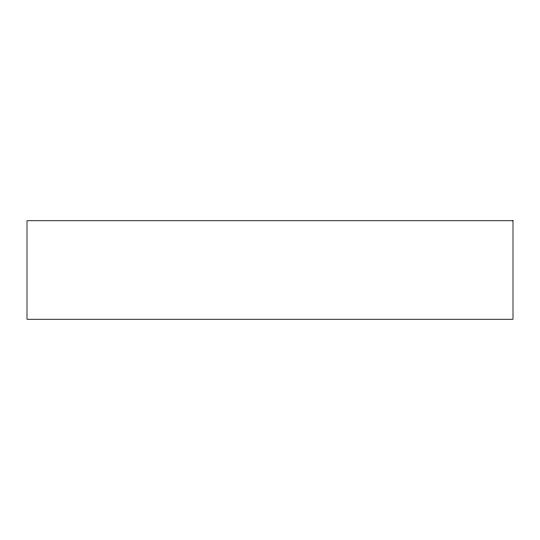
<?xml version="1.0" encoding="UTF-8"?>
<svg xmlns="http://www.w3.org/2000/svg" width="540" height="540" viewBox="0 0 540 540"><rect width="100%" height="100%" fill="white"/><g stroke="black" fill="none" stroke-linecap="round" stroke-linejoin="round"><path stroke-width="0.81" d="M513 220.745L27 220.745L27 319.255L513 319.255L513 220.745"/></g></svg>
